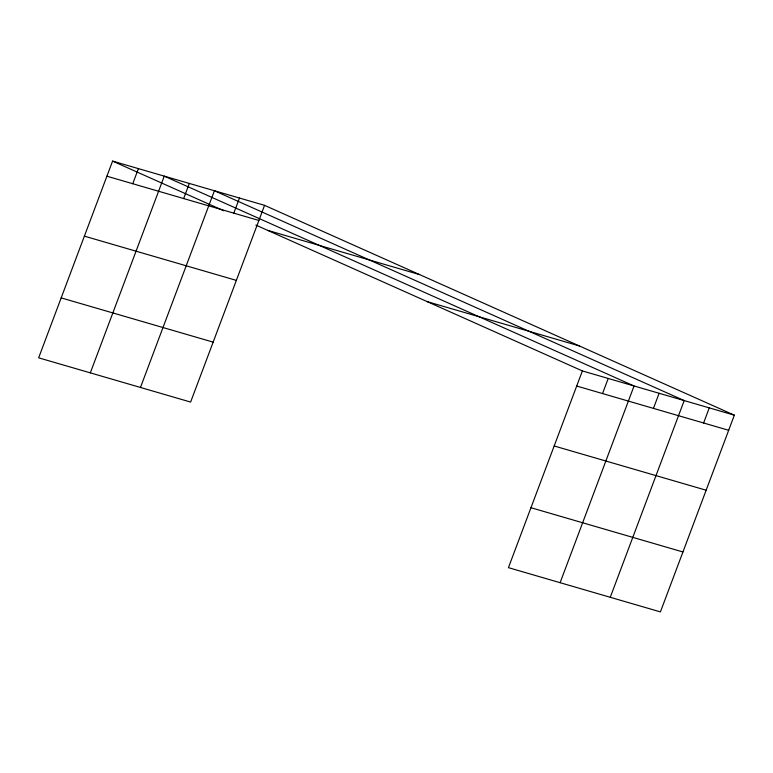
<?xml version="1.0" encoding="UTF-8"?>
<svg xmlns="http://www.w3.org/2000/svg" width="773" height="773" viewBox="0 0 773 773"><rect width="100%" height="100%" fill="white"/><g stroke="black" fill="none" stroke-linecap="round" stroke-linejoin="round"><path stroke-width="1.16" d="M264.559 205.347L112.587 161.103L38.65 357.822L190.622 402.066L264.559 205.347L734.35 415.178L660.413 611.897L508.441 567.653L582.378 370.934L734.35 415.178M132.743 183.732L138.425 168.62M90.315 372.866L164.263 176.147L634.053 385.978L560.106 582.697M183.655 198.555L189.337 183.443M140.464 387.466L214.411 190.747L684.202 400.578L610.264 597.297M233.804 213.155L239.485 198.052M602.534 393.563L608.216 378.451M653.446 408.386L659.127 393.273M703.594 422.986L709.276 407.883M106.916 176.205L258.878 220.46M267.622 230.344L419.594 274.599M427.353 301.683L579.315 345.937M84.383 236.142L236.354 280.386M576.706 386.036L728.668 430.29M61.173 297.885L213.145 342.139M554.173 445.973L706.145 490.217M530.964 507.716L682.936 551.97M112.587 161.103L223.784 210.768M255.863 225.088L582.378 370.934"/></g></svg>
